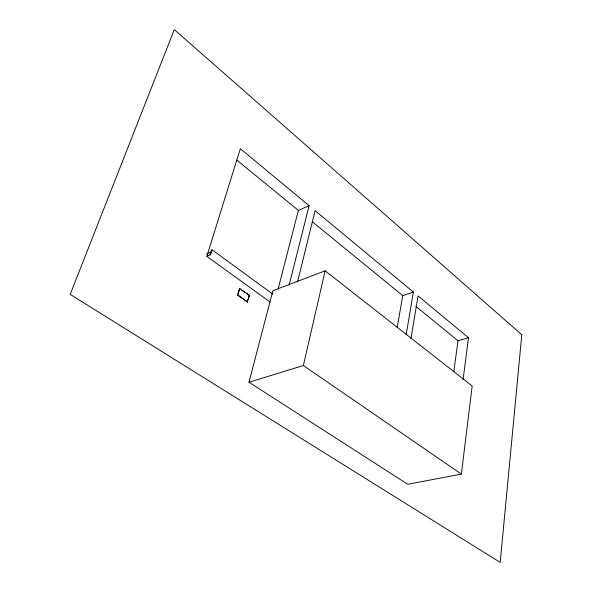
<?xml version="1.0" encoding="UTF-8"?>
<svg xmlns="http://www.w3.org/2000/svg" width="592" height="592" viewBox="0 0 592 592"><rect width="100%" height="100%" fill="white"/><g stroke="black" fill="none" stroke-linecap="round" stroke-linejoin="round"><path stroke-width="0.89" d="M461.375 474.103L472.172 385.984L325.126 270.847L272.89 290.716L248.995 382.24L407.74 484.263L461.375 474.103L303.37 365.545L248.995 382.24M463.099 379.546L468.487 337.714L418.041 295.933L410.996 338.587M453.805 371.769L457.993 340.763L415.984 306.449M406.149 334.806L413.364 292.056L315.099 210.656L297.547 281.925M397.21 327.265L402.752 295.637L312.236 221.704M303.37 365.545L325.126 270.847M289.133 285.137L309.098 205.683L240.337 148.718L206.808 256.366L269.989 301.92M278.092 289.125L298.39 210.404L309.098 205.683M247.249 302.031L249.484 295.201L239.516 288.519L237.614 295.216L247.249 302.031L247.937 299.522M248.396 297.857L249.484 295.201M237.614 295.216L239.908 288.363M209.931 255.004L211.403 250.238L212.188 249.891L272.897 294.172M212.188 249.891L210.641 254.575L207.059 256.255M206.623 253.975L210.819 252.14M402.752 295.637L413.364 292.056M457.993 340.763L468.487 337.714M238.006 295.068L247.641 301.883M241.728 290.095L245.406 292.722M246.879 293.773L249.091 295.349M236.815 160.106L298.39 210.404M521.796 334.769L500.196 562.4L70.204 294.379L174.3 29.6L521.796 334.769"/></g></svg>
